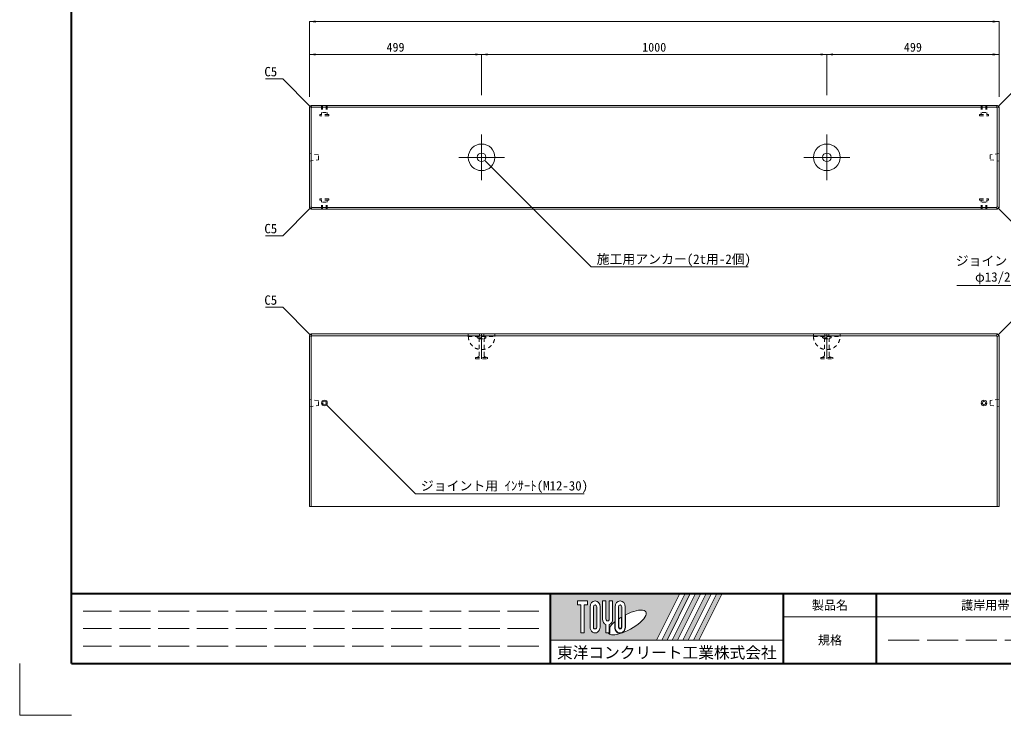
# Model space of a CAD drawing. Units: millimetres at full size, sheet at 1:15. Extents: x 175105 to 189665, y 872472 to 879507.
# Drawn here: x 180158 to 183007, y 872472 to 874486 of the extents above; entities that cross this region are included whole.
import ezdxf
from ezdxf.enums import TextEntityAlignment as Align

# ---------------------------------------------------------------- set-up
doc = ezdxf.new("R2010")
doc.units = ezdxf.units.MM
doc.header["$LTSCALE"] = 15
for name, pattern in [('DASHED', [7.5, 6, -1.5]), ('USER1', [28.575, 19.05, -3.175, 3.175, -3.175]), ('USER2', [1.35, 0.75, -0.6])]:
    doc.linetypes.add(name, pattern=pattern)
for name, color, linetype, lineweight in [('Defpoints_3', 7, 'Continuous', 13), ('図枠', 7, 'Continuous', 5), ('寸法線', 7, 'Continuous', 13), ('本体', 2, 'Continuous', 5), ('補助線', 8, 'Continuous', 9), ('ｲﾝｻｰﾄ･ｱﾝｶｰ', 3, 'USER2', 9)]:
    doc.layers.add(name, color=color, linetype=linetype, lineweight=lineweight)
doc.styles.add('ＭＳ ゴシック', font='')
doc.styles.get('ＭＳ ゴシック').set_extended_font_data('MS Gothic')

# ---------------------------------------------------------------- blocks, each defined once
blk = doc.blocks.new('filled_arrow')
at = {"color": 0, "linetype": 'Continuous', "lineweight": -2}
blk.add_solid([(7.5, 1.25), (0, 0), (7.5, -1.25)], dxfattribs=at)

msp = doc.modelspace()

# ---------------------------------------------------------------- hatches: boundary and pattern name
at = {"layer": '図枠'}
h = msp.add_hatch(color=256, dxfattribs=at)
h.paths.add_polyline_path([(181695, 872824.11), (181695, 872689.11), (182002.34, 872689.11), (182069.84, 872824.11)])
edge = h.paths.add_edge_path(flags=16)
edge.add_ellipse((181917.38, 872740.52), major_axis=(54.55, 30.53), ratio=0.3471473, start_angle=-144.31122, end_angle=72.1899, ccw=False)
edge.add_ellipse((181897.18, 872727.34), major_axis=(0, 18.56), ratio=0.8463542, start_angle=-160.70346, end_angle=-90)
edge.add_line((181912.89, 872727.34), (181912.89, 872762.72))
edge = h.paths.add_edge_path(flags=16)
edge.add_ellipse((181897.18, 872785.88), major_axis=(0, 17.13), ratio=0.8463542, start_angle=-90, end_angle=90, ccw=False)
edge.add_line((181911.68, 872785.88), (181911.68, 872727.34))
edge.add_ellipse((181897.18, 872727.34), major_axis=(0, 17.13), ratio=0.8463542, start_angle=90, end_angle=-90, ccw=False)
edge.add_line((181882.68, 872727.34), (181882.68, 872785.88))
edge = h.paths.add_edge_path(flags=16)
edge.add_line((181902.01, 872785.88), (181902.01, 872727.34))
edge.add_ellipse((181897.18, 872727.34), major_axis=(0, 5.71), ratio=0.8463542, start_angle=90, end_angle=-90, ccw=False)
edge.add_line((181892.35, 872727.34), (181892.35, 872785.88))
edge.add_ellipse((181897.18, 872785.88), major_axis=(0, 5.71), ratio=0.8463542, start_angle=-90, end_angle=90, ccw=False)
edge = h.paths.add_edge_path(flags=16)
edge.add_line((181900.81, 872755.96), (181900.81, 872727.34))
edge.add_ellipse((181897.18, 872727.34), major_axis=(0, 4.28), ratio=0.8463541, start_angle=90, end_angle=-90, ccw=False)
edge.add_line((181893.55, 872727.34), (181893.55, 872751.27))
edge.add_ellipse((181917.38, 872740.52), major_axis=(54.55, 30.53), ratio=0.3471473, start_angle=107.79174, end_angle=126.47132, ccw=False)
edge = h.paths.add_edge_path(flags=16)
edge.add_ellipse((181860.93, 872750.54), major_axis=(0, 17.13), ratio=0.8463542, start_angle=-163.34117, end_angle=-90, ccw=False)
edge.add_line((181865.76, 872734.39), (181865.76, 872710.2))
edge.add_line((181865.76, 872710.2), (181856.09, 872710.2))
edge.add_line((181856.09, 872710.2), (181856.09, 872734.39))
edge.add_ellipse((181860.93, 872750.54), major_axis=(0, 17.13), ratio=0.8463542, start_angle=90, end_angle=163.34117, ccw=False)
edge.add_line((181846.42, 872750.54), (181846.42, 872803.02))
edge.add_line((181846.42, 872803.02), (181856.09, 872803.02))
edge.add_line((181856.09, 872803.02), (181856.09, 872750.54))
edge.add_ellipse((181860.93, 872750.54), major_axis=(0, 5.71), ratio=0.8463542, start_angle=90, end_angle=-90)
edge.add_line((181865.76, 872750.54), (181865.76, 872803.02))
edge.add_line((181865.76, 872803.02), (181875.43, 872803.02))
edge.add_line((181875.43, 872803.02), (181875.43, 872750.54))
edge = h.paths.add_edge_path(flags=16)
edge.add_line((181881.47, 872742.11), (181881.47, 872727.34))
edge.add_ellipse((181897.18, 872727.34), major_axis=(0, 18.56), ratio=0.8463542, start_angle=90, end_angle=-171.54427)
edge.add_ellipse((181917.38, 872740.52), major_axis=(54.55, 30.53), ratio=0.3471473, start_angle=-178.64954, end_angle=-148.29244, ccw=False)
edge.add_line((181863.68, 872708.78), (181866.97, 872708.78))
edge.add_line((181866.97, 872708.78), (181866.97, 872726.87))
edge.add_ellipse((181917.38, 872740.52), major_axis=(54.55, 30.53), ratio=0.3471473, start_angle=148.21912, end_angle=165.90812, ccw=False)
edge = h.paths.add_edge_path(flags=16)
edge.add_ellipse((181824.67, 872785.88), major_axis=(0, 17.13), ratio=0.8463542, start_angle=-90, end_angle=90, ccw=False)
edge.add_line((181839.17, 872785.88), (181839.17, 872727.34))
edge.add_ellipse((181824.67, 872727.34), major_axis=(0, 17.13), ratio=0.8463542, start_angle=90, end_angle=-90, ccw=False)
edge.add_line((181810.17, 872727.34), (181810.17, 872785.88))
edge = h.paths.add_edge_path(flags=16)
edge.add_line((181829.5, 872785.88), (181829.5, 872727.34))
edge.add_ellipse((181824.67, 872727.34), major_axis=(0, 5.71), ratio=0.8463542, start_angle=90, end_angle=-90, ccw=False)
edge.add_line((181819.84, 872727.34), (181819.84, 872785.88))
edge.add_ellipse((181824.67, 872785.88), major_axis=(0, 5.71), ratio=0.8463542, start_angle=-90, end_angle=90, ccw=False)
h.paths.add_polyline_path([(181802.92, 872803.02), (181802.92, 872791.59), (181793.25, 872791.59), (181793.25, 872710.2), (181783.58, 872710.2), (181783.58, 872791.59), (181773.91, 872791.59), (181773.91, 872803.02)], flags=16)
for points in [[(182017.65, 872689.11), (182032.97, 872689.11), (182100.47, 872824.11), (182085.15, 872824.11)], [(182131.09, 872824.11), (182115.78, 872824.11), (182048.28, 872689.11), (182063.59, 872689.11)], [(182161.72, 872824.11), (182146.41, 872824.11), (182078.91, 872689.11), (182094.22, 872689.11)], [(182192.35, 872824.11), (182177.04, 872824.11), (182109.54, 872689.11), (182124.85, 872689.11)]]:
    msp.add_hatch(color=256, dxfattribs=at).paths.add_polyline_path(points)

# ---------------------------------------------------------------- linework, layer by layer
at = {"layer": 'Defpoints_3'}
for p, q in [((180157.5, 872621.61), (180157.5, 872471.61)), ((180157.5, 872471.61), (180307.5, 872471.61))]:
    msp.add_line(p, q, dxfattribs=at)
at = {"layer": '図枠', "lineweight": 40}
for p, q in [((180307.5, 872621.61), (180307.5, 875321.61)), ((180307.5, 872824.11), (184462.5, 872824.11)), ((181695, 872621.61), (181695, 872824.11)), ((182370, 872621.61), (182370, 872824.11)), ((182640, 872621.61), (182640, 872824.11)), ((180307.5, 872621.61), (184462.5, 872621.61))]:
    msp.add_line(p, q, dxfattribs=at)
at = {"layer": '図枠'}
for p, q in [((181695, 872824.11), (182069.84, 872824.11)), ((181773.91, 872803.02), (181773.91, 872791.59)), ((181773.91, 872803.02), (181802.92, 872803.02)), ((181802.92, 872803.02), (181802.92, 872791.59)), ((181846.42, 872803.02), (181856.09, 872803.02)), ((181846.42, 872750.54), (181846.42, 872803.02)), ((181856.09, 872803.02), (181856.09, 872750.54)), ((181865.76, 872803.02), (181875.43, 872803.02)), ((181865.76, 872750.54), (181865.76, 872803.02)), ((181875.43, 872803.02), (181875.43, 872750.54)), ((182069.84, 872824.11), (182002.34, 872689.11)), ((182085.15, 872824.11), (182017.65, 872689.11)), ((182100.47, 872824.11), (182032.97, 872689.11)), ((182115.78, 872824.11), (182048.28, 872689.11)), ((182131.09, 872824.11), (182063.59, 872689.11)), ((182146.41, 872824.11), (182078.91, 872689.11)), ((182085.15, 872824.11), (182100.47, 872824.11)), ((182161.72, 872824.11), (182094.22, 872689.11)), ((182177.04, 872824.11), (182109.54, 872689.11)), ((182115.78, 872824.11), (182131.09, 872824.11)), ((182192.35, 872824.11), (182124.85, 872689.11)), ((182146.41, 872824.11), (182161.72, 872824.11)), ((182177.04, 872824.11), (182192.35, 872824.11)), ((181783.58, 872791.59), (181773.91, 872791.59)), ((181783.58, 872791.59), (181783.58, 872710.2)), ((181793.25, 872791.59), (181793.25, 872710.2)), ((181802.92, 872791.59), (181793.25, 872791.59)), ((181810.17, 872785.88), (181810.17, 872727.34)), ((181819.84, 872727.34), (181819.84, 872785.88)), ((181829.5, 872785.88), (181829.5, 872727.34)), ((181839.17, 872727.34), (181839.17, 872785.88)), ((181882.68, 872785.88), (181882.68, 872727.34)), ((181892.35, 872727.34), (181892.35, 872785.88)), ((181902.01, 872785.88), (181902.01, 872727.34)), ((181911.68, 872727.34), (181911.68, 872785.88)), ((181881.47, 872742.11), (181881.47, 872727.34)), ((181893.55, 872727.34), (181893.55, 872751.27)), ((181900.81, 872755.96), (181900.81, 872727.34)), ((181912.89, 872727.34), (181912.89, 872762.72)), ((181856.09, 872734.39), (181856.09, 872710.2)), ((181865.76, 872734.39), (181865.76, 872710.2)), ((181866.97, 872726.87), (181866.97, 872708.78)), ((181695, 872689.11), (182002.34, 872689.11)), ((181793.25, 872710.2), (181783.58, 872710.2)), ((181865.76, 872710.2), (181856.09, 872710.2)), ((181863.68, 872708.78), (181866.97, 872708.78)), ((182017.65, 872689.11), (182032.97, 872689.11)), ((182048.28, 872689.11), (182063.59, 872689.11)), ((182078.91, 872689.11), (182094.22, 872689.11)), ((182109.54, 872689.11), (182124.85, 872689.11))]:
    msp.add_line(p, q, dxfattribs=at)
at = {"layer": '図枠', "linetype": 'DASHED', "lineweight": 9}
for p, q in [((181661.25, 872773.48), (180341.25, 872773.48)), ((181661.25, 872722.86), (180341.25, 872722.86)), ((183551.25, 872689.11), (182673.75, 872689.11)), ((181661.25, 872672.23), (180341.25, 872672.23))]:
    msp.add_line(p, q, dxfattribs=at)
at = {"layer": '図枠', "lineweight": 13}
msp.add_line((184462.5, 872756.61), (182370, 872756.61), dxfattribs=at)
at = {"layer": '図枠'}
for centre, major_axis, ratio, start_param, end_param in [((181824.67, 872785.88), (0, 17.13), 0.846354, 4.712389, 7.8539816), ((181897.18, 872785.88), (0, 17.13), 0.846354, 4.712389, 7.8539816), ((181824.67, 872785.88), (0, 5.71), 0.846354, 4.712389, 7.8539816), ((181897.18, 872785.88), (0, 5.71), 0.846354, 4.712389, 7.8539816), ((181917.38, 872740.52), (54.55, 30.53), 0.347147, 4.2621853, 7.7429163), ((181860.93, 872750.54), (0, 17.13), 0.846354, 1.5707963, 2.8017557), ((181860.93, 872750.54), (0, 5.71), 0.846354, 1.5707963, 4.712389), ((181860.93, 872750.54), (0, 17.13), 0.846354, 3.4814296, 4.712389), ((181917.38, 872740.52), (54.55, 30.53), 0.347147, 2.0815197, 2.5155126), ((181917.38, 872740.52), (54.55, 30.53), 0.347147, 1.6817405, 1.8219833), ((181824.67, 872727.34), (0, 17.13), 0.846354, 1.5707963, 4.712389), ((181824.67, 872727.34), (0, 5.71), 0.846354, 1.5707963, 4.712389), ((181897.18, 872727.34), (0, 18.56), 0.846354, 1.5707963, 3.3154679), ((181897.18, 872727.34), (0, 17.13), 0.846354, 1.5707963, 4.712389), ((181897.18, 872727.34), (0, 5.71), 0.846354, 1.5707963, 4.712389), ((181897.18, 872727.34), (0, 4.28), 0.846354, 1.5707963, 4.712389), ((181897.18, 872727.34), (0, 18.56), 0.846354, 3.5338438, 4.712389), ((181917.38, 872740.52), (54.55, 30.53), 0.347147, 3.2093975, 4.2004451)]:
    msp.add_ellipse(centre, major_axis=major_axis, ratio=ratio, start_param=start_param, end_param=end_param, dxfattribs=at)
at = {"layer": '寸法線'}
for p, q in [((180996.86, 874480.85), (182994.86, 874480.85)), ((180996.86, 874262.55), (180996.86, 874480.85)), ((182994.86, 874262.55), (182994.86, 874480.85)), ((180996.86, 874385.48), (181495.86, 874385.48)), ((180996.86, 874262.55), (180996.86, 874385.48)), ((181495.86, 874267.55), (181495.86, 874385.48)), ((181495.86, 874385.48), (182495.86, 874385.48)), ((181495.86, 874267.55), (181495.86, 874385.48)), ((182495.86, 874267.55), (182495.86, 874385.48)), ((182495.86, 874385.48), (182994.86, 874385.48)), ((182495.86, 874267.55), (182495.86, 874385.48)), ((182994.86, 874262.55), (182994.86, 874385.48))]:
    msp.add_line(p, q, dxfattribs=at)
for points in [[(180999.36, 874235.05), (180919.55, 874314.86), (180869.78, 874314.86)], [(182992.36, 874235.05), (183072.17, 874314.86), (183121.94, 874314.86)], [(181504.74, 874078.76), (181813.13, 873770.28), (182267.71, 873770.28)], [(180999.36, 873940.05), (180919.55, 873860.25), (180869.78, 873860.25)], [(182992.36, 873940.05), (183072.17, 873860.25), (183121.94, 873860.25)], [(183513.62, 873383.57), (183180.75, 873716.43), (182872.51, 873716.43)], [(180999.36, 873573.58), (180919.55, 873653.39), (180869.78, 873653.39)], [(182992.36, 873573.58), (183072.17, 873653.39), (183121.94, 873653.39)], [(181046.73, 873370.84), (181303.91, 873113.48), (181792.55, 873113.48)]]:
    msp.add_lwpolyline(points, dxfattribs=at)
at = {"layer": '本体', "lineweight": 13}
for p, q in [((181001.86, 874237.55), (180996.86, 874232.55)), ((180996.86, 874232.55), (180996.86, 873942.55)), ((182989.86, 874237.55), (181001.86, 874237.55)), ((182994.86, 874232.55), (182989.86, 874237.55)), ((182994.86, 873942.55), (182994.86, 874232.55)), ((180996.86, 873942.55), (181001.86, 873937.55)), ((182989.86, 873937.55), (182994.86, 873942.55)), ((181001.86, 873937.55), (182989.86, 873937.55)), ((181001.86, 873576.08), (180996.86, 873571.08)), ((180996.86, 873076.08), (180996.86, 873571.08)), ((181001.86, 873576.08), (182989.86, 873576.08)), ((182989.86, 873576.08), (182994.86, 873571.08)), ((182994.86, 873571.08), (182994.86, 873076.08)), ((182994.86, 873076.08), (180996.86, 873076.08))]:
    msp.add_line(p, q, dxfattribs=at)
at = {"layer": '本体'}
for p, q in [((180996.86, 874232.55), (181001.86, 874230.48)), ((181001.86, 874237.55), (181003.93, 874232.55)), ((181003.93, 874232.55), (181001.86, 874230.48)), ((181001.86, 874230.48), (181001.86, 873944.62)), ((182987.79, 874232.55), (181003.93, 874232.55)), ((182987.79, 874232.55), (182989.86, 874237.55)), ((182989.86, 874230.48), (182987.79, 874232.55)), ((182989.86, 874230.48), (182994.86, 874232.55)), ((182989.86, 873944.62), (182989.86, 874230.48)), ((180996.86, 873942.55), (181001.86, 873944.62)), ((181001.86, 873944.62), (181003.93, 873942.55)), ((181003.93, 873942.55), (181001.86, 873937.55)), ((181003.93, 873942.55), (182987.79, 873942.55)), ((182987.79, 873942.55), (182989.86, 873944.62)), ((182989.86, 873937.55), (182987.79, 873942.55)), ((182989.86, 873944.62), (182994.86, 873942.55)), ((181001.86, 873569.01), (180996.86, 873571.08)), ((181003.93, 873571.08), (181001.86, 873576.08)), ((181003.93, 873571.08), (181001.86, 873569.01)), ((181001.86, 873076.08), (181001.86, 873569.01)), ((181003.93, 873571.08), (182987.79, 873571.08)), ((182987.79, 873571.08), (182989.86, 873576.08)), ((182987.79, 873571.08), (182989.86, 873569.01)), ((182989.86, 873569.01), (182994.86, 873571.08)), ((182989.86, 873569.01), (182989.86, 873076.08))]:
    msp.add_line(p, q, dxfattribs=at)
at = {"layer": '補助線', "linetype": 'USER1'}
for p, q in [((181495.86, 874153.91), (181495.86, 874021.19)), ((182495.86, 874153.91), (182495.86, 874021.19)), ((181429.5, 874087.55), (181562.22, 874087.55)), ((182429.5, 874087.55), (182562.22, 874087.55))]:
    msp.add_line(p, q, dxfattribs=at)
at = {"layer": '補助線'}
for p, q in [((180996.86, 874098.57), (180996.86, 874076.54)), ((182994.86, 874098.57), (182994.86, 874076.54)), ((180996.86, 873387.09), (180996.86, 873365.07)), ((182994.86, 873387.09), (182994.86, 873365.07))]:
    msp.add_line(p, q, dxfattribs=at)
at = {"layer": '補助線', "lineweight": 13}
for p, q in [((181495.86, 873576.08), (181495.86, 873504.08)), ((182495.86, 873576.08), (182495.86, 873504.08)), ((181695, 872689.11), (182370, 872689.11))]:
    msp.add_line(p, q, dxfattribs=at)
at = {"layer": 'ｲﾝｻｰﾄ･ｱﾝｶｰ'}
for p, q in [((181048.61, 874237.55), (181032.11, 874237.55)), ((181032.11, 874237.55), (181032.11, 874211.55)), ((181035.11, 874237.55), (181035.11, 874217.55)), ((181045.61, 874237.55), (181045.61, 874217.55)), ((181048.61, 874237.55), (181048.61, 874211.55)), ((182943.11, 874237.55), (182959.61, 874237.55)), ((182943.11, 874237.55), (182943.11, 874211.55)), ((182946.11, 874237.55), (182946.11, 874217.55)), ((182956.61, 874237.55), (182956.61, 874217.55)), ((182959.61, 874237.55), (182959.61, 874211.55)), ((181027.61, 874211.55), (181027.61, 874207.55)), ((181053.11, 874211.55), (181027.61, 874211.55)), ((181053.11, 874207.55), (181027.61, 874207.55)), ((181045.61, 874217.55), (181035.11, 874217.55)), ((181053.11, 874211.55), (181053.11, 874207.55)), ((182938.61, 874211.55), (182938.61, 874207.55)), ((182938.61, 874211.55), (182964.11, 874211.55)), ((182938.61, 874207.55), (182964.11, 874207.55)), ((182946.11, 874217.55), (182956.61, 874217.55)), ((182964.11, 874211.55), (182964.11, 874207.55)), ((181022.86, 874094.41), (180996.86, 874098.57)), ((180996.86, 874076.54), (181022.86, 874080.7)), ((181022.86, 874080.7), (181022.86, 874094.41)), ((182994.86, 874098.57), (182968.86, 874094.41)), ((182968.86, 874094.41), (182968.86, 874080.7)), ((182968.86, 874080.7), (182994.86, 874076.54)), ((181027.61, 873963.55), (181027.61, 873967.55)), ((181053.11, 873967.55), (181027.61, 873967.55)), ((181053.11, 873963.55), (181053.11, 873967.55)), ((182938.61, 873963.55), (182938.61, 873967.55)), ((182938.61, 873967.55), (182964.11, 873967.55)), ((182964.11, 873963.55), (182964.11, 873967.55)), ((181053.11, 873963.55), (181027.61, 873963.55)), ((181032.11, 873937.55), (181032.11, 873963.55)), ((181045.61, 873957.55), (181035.11, 873957.55)), ((181035.11, 873937.55), (181035.11, 873957.55)), ((181045.61, 873937.55), (181045.61, 873957.55)), ((181048.61, 873937.55), (181048.61, 873963.55)), ((182938.61, 873963.55), (182964.11, 873963.55)), ((182943.11, 873937.55), (182943.11, 873963.55)), ((182946.11, 873957.55), (182956.61, 873957.55)), ((182946.11, 873937.55), (182946.11, 873957.55)), ((182956.61, 873937.55), (182956.61, 873957.55)), ((182959.61, 873937.55), (182959.61, 873963.55)), ((181048.61, 873937.55), (181032.11, 873937.55)), ((182943.11, 873937.55), (182959.61, 873937.55)), ((181457.36, 873576.08), (181534.36, 873576.08)), ((181457.36, 873576.08), (181457.36, 873569.08)), ((181457.36, 873569.08), (181534.36, 873569.08)), ((181483.36, 873569.08), (181483.36, 873565.08)), ((181489.86, 873576.08), (181489.86, 873569.08)), ((181501.86, 873576.08), (181501.86, 873569.08)), ((181508.36, 873569.08), (181508.36, 873565.08)), ((181534.36, 873576.08), (181534.36, 873569.08)), ((182457.36, 873576.08), (182534.36, 873576.08)), ((182457.36, 873576.08), (182457.36, 873569.08)), ((182457.36, 873569.08), (182534.36, 873569.08)), ((182483.36, 873569.08), (182483.36, 873565.08)), ((182489.86, 873576.08), (182489.86, 873569.08)), ((182501.86, 873576.08), (182501.86, 873569.08)), ((182508.36, 873569.08), (182508.36, 873565.08)), ((182534.36, 873576.08), (182534.36, 873569.08)), ((181488.86, 873562.08), (181483.36, 873565.08)), ((181483.36, 873565.08), (181508.36, 873565.08)), ((181488.86, 873562.08), (181502.86, 873562.08)), ((181488.86, 873513.19), (181488.86, 873562.08)), ((181502.86, 873562.08), (181508.36, 873565.08)), ((181502.86, 873513.19), (181502.86, 873562.08)), ((182488.86, 873562.08), (182483.36, 873565.08)), ((182483.36, 873565.08), (182508.36, 873565.08)), ((182488.86, 873562.08), (182502.86, 873562.08)), ((182488.86, 873513.19), (182488.86, 873562.08)), ((182502.86, 873562.08), (182508.36, 873565.08)), ((182502.86, 873513.19), (182502.86, 873562.08)), ((181486.63, 873510.29), (181478.36, 873508.08)), ((181478.36, 873508.08), (181478.36, 873504.08)), ((181478.36, 873508.08), (181513.36, 873508.08)), ((181478.36, 873504.08), (181513.36, 873504.08)), ((181505.08, 873510.29), (181513.36, 873508.08)), ((181513.36, 873508.08), (181513.36, 873504.08)), ((182486.63, 873510.29), (182478.36, 873508.08)), ((182478.36, 873508.08), (182478.36, 873504.08)), ((182478.36, 873508.08), (182513.36, 873508.08)), ((182478.36, 873504.08), (182513.36, 873504.08)), ((182505.08, 873510.29), (182513.36, 873508.08)), ((182513.36, 873508.08), (182513.36, 873504.08)), ((181022.86, 873382.93), (180996.86, 873387.09)), ((180996.86, 873365.07), (181022.86, 873369.23)), ((181022.86, 873369.23), (181022.86, 873382.93)), ((182994.86, 873387.09), (182968.86, 873382.93)), ((182968.86, 873382.93), (182968.86, 873369.23)), ((182968.86, 873369.23), (182994.86, 873365.07))]:
    msp.add_line(p, q, dxfattribs=at)
at = {"layer": 'ｲﾝｻｰﾄ･ｱﾝｶｰ', "linetype": 'Continuous'}
for centre, radius in [((181495.86, 874087.55), 38.5), ((182495.86, 874087.55), 38.5), ((181495.86, 874087.55), 12.5), ((182495.86, 874087.55), 12.5), ((181040.36, 873376.08), 8.25), ((181040.36, 873376.08), 5.25), ((182951.36, 873376.08), 8.25), ((182951.36, 873376.08), 5.25)]:
    msp.add_circle(centre, radius, dxfattribs=at)
at = {"layer": 'ｲﾝｻｰﾄ･ｱﾝｶｰ'}
for centre, radius, start, end in [((181495.86, 873569.08), 38.5, 180, 0), ((182495.86, 873569.08), 38.5, 180, 0), ((181485.86, 873513.19), 3, 284.9984, 0), ((181505.86, 873513.19), 3, 180, 255.00238), ((182485.86, 873513.19), 3, 284.9984, 0), ((182505.86, 873513.19), 3, 180, 255.00238)]:
    msp.add_arc(centre, radius, start, end, dxfattribs=at)

# ---------------------------------------------------------------- block references
at = {"layer": '寸法線', "xscale": 2.4, "yscale": 2.4}
for p in [(180996.86, 874480.85), (180996.86, 874385.48), (181495.86, 874385.48), (182495.86, 874385.48)]:
    msp.add_blockref('filled_arrow', p, dxfattribs=at)
at = {"layer": '寸法線'}
for p, xscale, yscale, rotation in [((182994.86, 874480.85), 2.4, 2.4, 180), ((181495.86, 874385.48), 2.4, 2.4, 180), ((182495.86, 874385.48), 2.4, 2.4, 180), ((182994.86, 874385.48), 2.4, 2.4, 180), ((180999.36, 874235.05), 0.185, 0.185, 135), ((182992.36, 874235.05), 0.185, 0.185, 45), ((181504.74, 874078.76), 0.185, 0.185, 315), ((180999.36, 873940.05), 0.185, 0.185, 225), ((182992.36, 873940.05), 0.185, 0.185, 315), ((180999.36, 873573.58), 0.185, 0.185, 135), ((182992.36, 873573.58), 0.185, 0.185, 45), ((181046.73, 873370.84), 0.185, 0.185, 315)]:
    msp.add_blockref('filled_arrow', p, dxfattribs=dict(at, xscale=xscale, yscale=yscale, rotation=rotation))

# ---------------------------------------------------------------- texts
at = {"layer": '図枠', "style": 'ＭＳ ゴシック'}
for s, height, p in [('製品名', 25.63, (182505, 872790.36)), ('護岸用帯コンクリートＴＬ型', 25.63, (183112.5, 872790.36)), ('規格', 25.63, (182505, 872689.11)), ('東洋コンクリート工業株式会社', 33.32, (182032.5, 872653.25))]:
    msp.add_text(s, height=height, dxfattribs=at).set_placement(p, align=Align.MIDDLE_CENTER)
at = {"layer": '寸法線', "style": 'ＭＳ ゴシック'}
for s, p in [('499', (181246.36, 874406.48)), ('1000', (181995.86, 874406.48)), ('499', (182745.36, 874406.48))]:
    msp.add_text(s, height=25.63, dxfattribs=at).set_placement(p, align=Align.MIDDLE_CENTER)
for p in [(180903.55, 874349.42), (180903.55, 873894.81), (180903.55, 873687.95)]:
    msp.add_text('C5', height=27.34, dxfattribs=at).set_placement(p, align=Align.TOP_RIGHT)
for s, p in [('施工用アンカー(2t用-2個)', (181829.13, 873806.45)), ('ジョイント用 ｲﾝｻｰﾄ(M12-30)', (181319.91, 873150.09))]:
    msp.add_text(s, height=27.34, dxfattribs=at).set_placement(p, align=Align.TOP_LEFT)
for s, p in [('ジョイントピン孔', (182869.45, 873766.08)), ('φ13/22-26', (182925.39, 873719.28))]:
    msp.add_text(s, height=27.34, dxfattribs=at).set_placement(p, align=Align.BOTTOM_LEFT)

doc.saveas('drawing.dxf')
